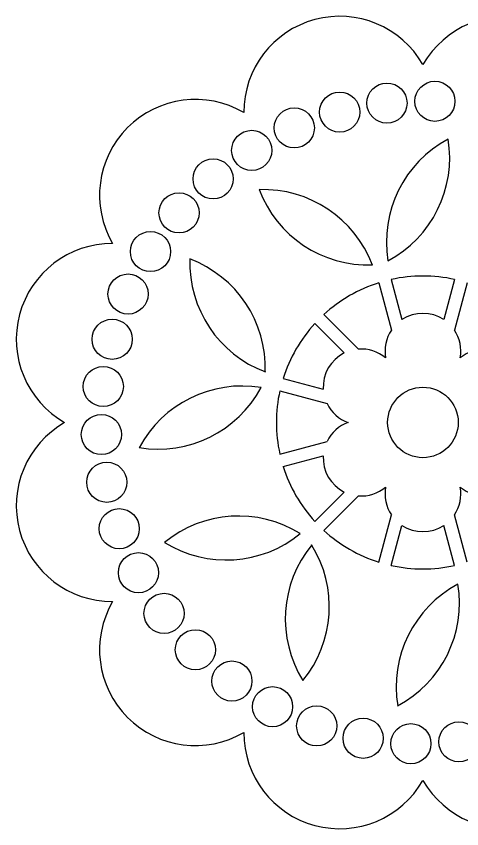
# Model space of a CAD drawing. Extents: x -256 to 210, y -63 to 251.
# Drawn here: x -116.6 to -61.2, y 149.8 to 251 of the extents above; entities that cross this region are included whole.
import ezdxf

# ---------------------------------------------------------------- set-up
doc = ezdxf.new("R2010")
doc.units = 0
doc.layers.get('0').update_dxf_attribs({"linetype": 'CONTINUOUS'})

msp = doc.modelspace()

# ---------------------------------------------------------------- linework, layer by layer
for p, q in [((-71.52, 217.79), (-69.95, 211.91)), ((-69.98, 218.2), (-68.64, 213.21)), ((-62.09, 218.2), (-63.43, 213.21)), ((-60.54, 217.79), (-62.12, 211.91)), ((-78.35, 213.85), (-74.05, 209.54)), ((-79.48, 212.72), (-75.82, 209.06)), ((-83.43, 205.88), (-78.43, 204.55)), ((-83.84, 204.34), (-77.96, 202.76)), ((-83.84, 196.45), (-77.96, 198.03)), ((-83.43, 194.91), (-78.43, 196.25)), ((-79.48, 188.08), (-75.82, 191.73)), ((-78.35, 186.94), (-74.05, 191.25)), ((-71.52, 183), (-69.95, 188.88)), ((-60.54, 183), (-62.12, 188.88)), ((-69.98, 182.59), (-68.64, 187.58)), ((-62.09, 182.59), (-63.43, 187.58))]:
    msp.add_line(p, q)
for centre, radius in [((-64.54, 240.4), 2.5), ((-70.51, 240.18), 2.5), ((-76.39, 239.06), 2.5), ((-82.04, 237.09), 2.5), ((-87.33, 234.29), 2.5), ((-92.14, 230.74), 2.5), ((-96.38, 226.51), 2.5), ((-99.93, 221.69), 2.5), ((-102.72, 216.4), 2.5), ((-104.7, 210.76), 2.5), ((-105.81, 204.88), 2.5), ((-66.03, 200.4), 4.39), ((-106.04, 198.9), 2.5), ((-105.37, 192.95), 2.5), ((-103.82, 187.17), 2.5), ((-101.43, 181.69), 2.5), ((-98.24, 176.62), 2.5), ((-94.34, 172.09), 2.5), ((-89.8, 168.19), 2.5), ((-84.74, 165), 2.5), ((-79.25, 162.61), 2.5), ((-73.47, 161.06), 2.5), ((-61.55, 160.62), 2.5), ((-67.53, 160.39), 2.5)]:
    msp.add_circle(centre, radius)
for centre, radius, start, end in [((-76.39, 239.06), 11.93, 29.7411, 180.2585), ((-55.67, 239.06), 11.93, 359.7411, 150.2585), ((-94.34, 228.7), 11.93, 59.7411, 210.2585), ((-56.05, 222.88), 14.53, 118.0868, 189.3236), ((-77.23, 233.35), 14.53, 298.0868, 9.3236), ((-85.92, 214.88), 14.53, 20.6752, 91.9121), ((-72.81, 234.54), 14.53, 200.6752, 271.9121), ((-104.7, 210.76), 11.93, 89.7411, 240.2585), ((-80.51, 220.29), 14.53, 178.0868, 249.3236), ((-100.17, 207.17), 14.53, 358.0868, 69.3236), ((-66.03, 200.4), 18.24, 77.5138, 102.4862), ((-66.03, 200.4), 18.24, 107.5138, 132.4862), ((-66.03, 209.27), 4.72, 56.4933, 123.5067), ((-66.03, 200.4), 18.24, 137.5138, 162.4862), ((-66.03, 209.27), 4.72, 146.0359, 190.1797), ((-66.03, 209.27), 4.72, 349.8203, 33.9641), ((-73.72, 204.83), 4.72, 49.8203, 93.9641), ((-58.34, 204.83), 4.72, 86.0359, 130.1797), ((-73.72, 204.83), 4.72, 116.4933, 183.5067), ((-88.52, 190.41), 14.53, 80.6752, 151.9121), ((-98.99, 211.6), 14.53, 260.6752, 331.9121), ((-66.03, 200.4), 18.24, 167.5138, 192.4862), ((-73.72, 204.83), 4.72, 206.0359, 250.1797), ((-104.7, 190.03), 11.93, 119.7411, 270.2585), ((-73.72, 195.96), 4.72, 109.8203, 153.9641), ((-73.72, 195.96), 4.72, 176.4933, 243.5067), ((-66.03, 200.4), 18.24, 197.5138, 222.4862), ((-73.72, 195.96), 4.72, 266.0359, 310.1797), ((-66.03, 191.52), 4.72, 169.8203, 213.9641), ((-66.03, 191.52), 4.72, 326.0359, 10.1797), ((-58.34, 195.96), 4.72, 229.8203, 273.9641), ((-88.97, 174.22), 14.53, 58.0868, 129.3236), ((-66.03, 191.52), 4.72, 236.4933, 303.5067), ((-90.5, 197.8), 14.53, 238.0868, 309.3236), ((-66.03, 200.4), 18.24, 227.5138, 252.4862), ((-68.63, 175.93), 14.53, 140.6752, 211.9121), ((-92.21, 177.46), 14.53, 320.6752, 31.9121), ((-66.03, 200.4), 18.24, 257.5138, 282.4862), ((-54.83, 167.44), 14.53, 118.0868, 189.3236), ((-76.02, 177.91), 14.53, 298.0868, 9.3236), ((-94.34, 172.09), 11.93, 149.7411, 300.2585), ((-76.39, 161.73), 11.93, 179.7411, 330.2585), ((-55.67, 161.73), 11.93, 209.7411, 0.2585)]:
    msp.add_arc(centre, radius, start, end)

doc.saveas('drawing.dxf')
